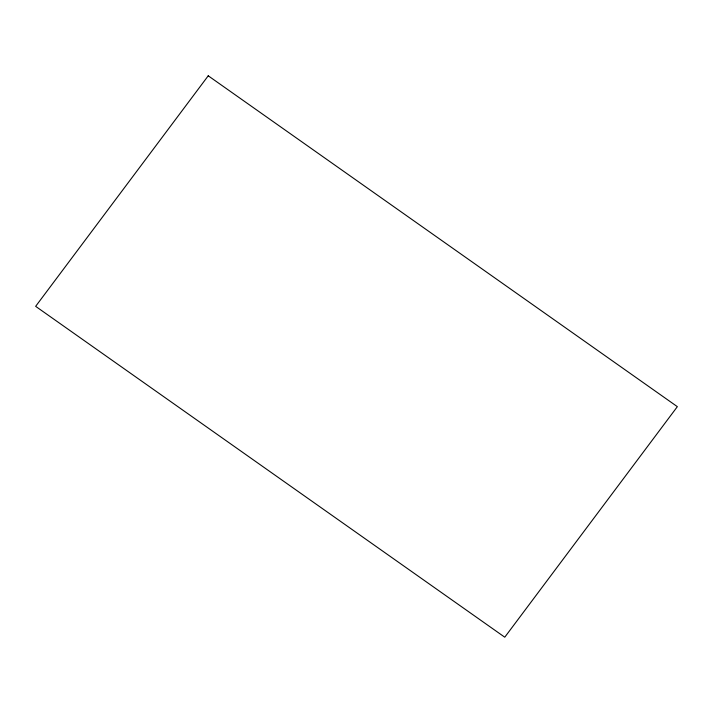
<?xml version="1.0" encoding="UTF-8"?>
<svg xmlns="http://www.w3.org/2000/svg" width="713" height="713" viewBox="0 0 713 713"><rect width="100%" height="100%" fill="white"/><g stroke="black" fill="none" stroke-linecap="round" stroke-linejoin="round"><path stroke-width="1.07" d="M208.232 75.801L35.65 306.34L504.768 637.199L677.35 406.66L208.232 75.801"/></g></svg>
